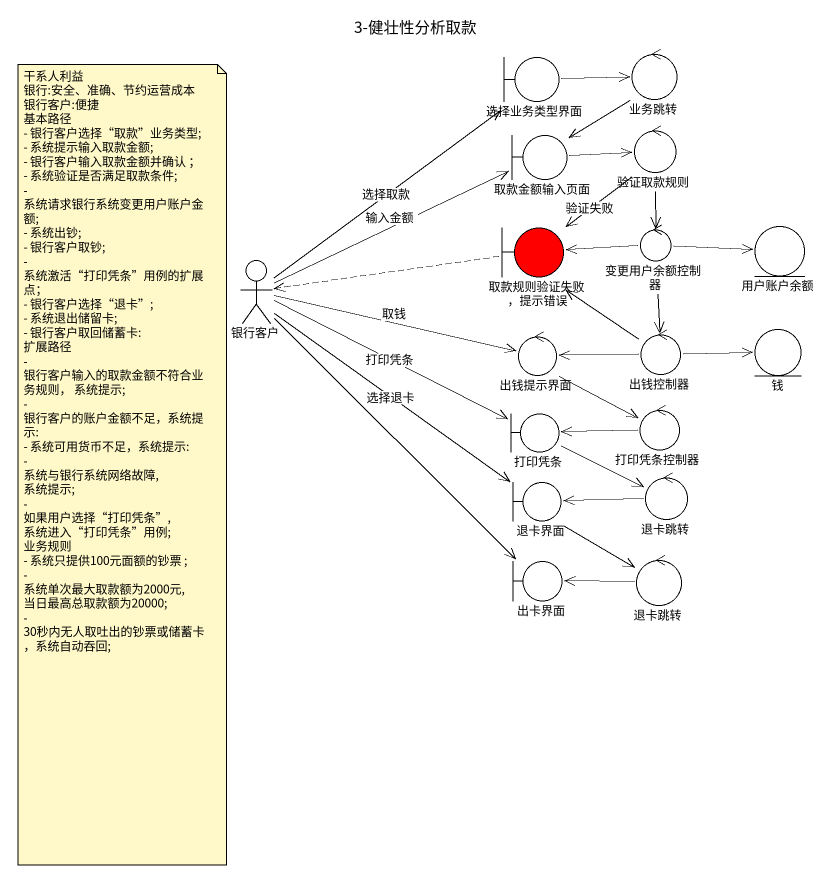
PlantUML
@startuml
title 3-健壮性分析取款
boundary 选择业务类型界面
control 业务跳转
boundary 取款金额输入页面
control 验证取款规则
boundary "取款规则验证失败，提示错误" as 取款规则验证失败_提示错误 #FF0000
entity 用户账户余额
actor 银行客户
control 变更用户余额控制器
entity 钱
control 出钱提示界面
control 出钱控制器
boundary 打印凭条
control 打印凭条控制器
control 退卡跳转
boundary 退卡界面
boundary 出卡界面
control "退卡跳转" as 退卡跳转_2
选择业务类型界面 -right-> 业务跳转
业务跳转 --> 取款金额输入页面
取款金额输入页面 -right-> 验证取款规则
验证取款规则 --> 取款规则验证失败_提示错误 : 验证失败
验证取款规则 --> 变更用户余额控制器
取款规则验证失败_提示错误 .left.> 银行客户
银行客户 -up-> 选择业务类型界面 : 选择取款
银行客户 -right-> 取款金额输入页面 : 输入金额
银行客户 -right-> 出钱提示界面 : 取钱
银行客户 -right-> 打印凭条 : 打印凭条
银行客户 --> 退卡界面 : 选择退卡
银行客户 --> 出卡界面
变更用户余额控制器 -left-> 取款规则验证失败_提示错误
变更用户余额控制器 -right-> 用户账户余额
变更用户余额控制器 --> 出钱控制器
出钱提示界面 --> 打印凭条控制器
出钱控制器 -up-> 取款规则验证失败_提示错误
出钱控制器 -right-> 钱
出钱控制器 -left-> 出钱提示界面
打印凭条 -right-> 退卡跳转
打印凭条控制器 -left-> 打印凭条
退卡跳转 -left-> 退卡界面
退卡界面 --> 退卡跳转_2
退卡跳转_2 -left-> 出卡界面
note as N1
  干系人利益
  银行:安全、准确、节约运营成本
  银行客户:便捷
  基本路径
  - 银行客户选择“取款”业务类型;
  - 系统提示输入取款金额;
  - 银行客户输入取款金额并确认 ；
  - 系统验证是否满足取款条件;
  - 系统请求银行系统变更用户账户金额;
  - 系统出钞;
  - 银行客户取钞;
  - 系统激活“打印凭条”用例的扩展点；
  - 银行客户选择“退卡”;
  - 系统退出储留卡;
  - 银行客户取回储蓄卡:
  扩展路径
  - 银行客户输入的取款金额不符合业务规则， 系统提示;
  - 银行客户的账户金额不足，系统提示:
  - 系统可用货币不足，系统提示:
  - 系统与银行系统网络故障,系统提示;
  - 如果用户选择“打印凭条”,系统进入“打印凭条”用例;
  业务规则
  - 系统只提供100元面额的钞票 ;
  - 系统单次最大取款额为2000元,当日最高总取款额为20000;
  - 30秒内无人取吐出的钞票或储蓄卡，系统自动吞回;
end note
@enduml
